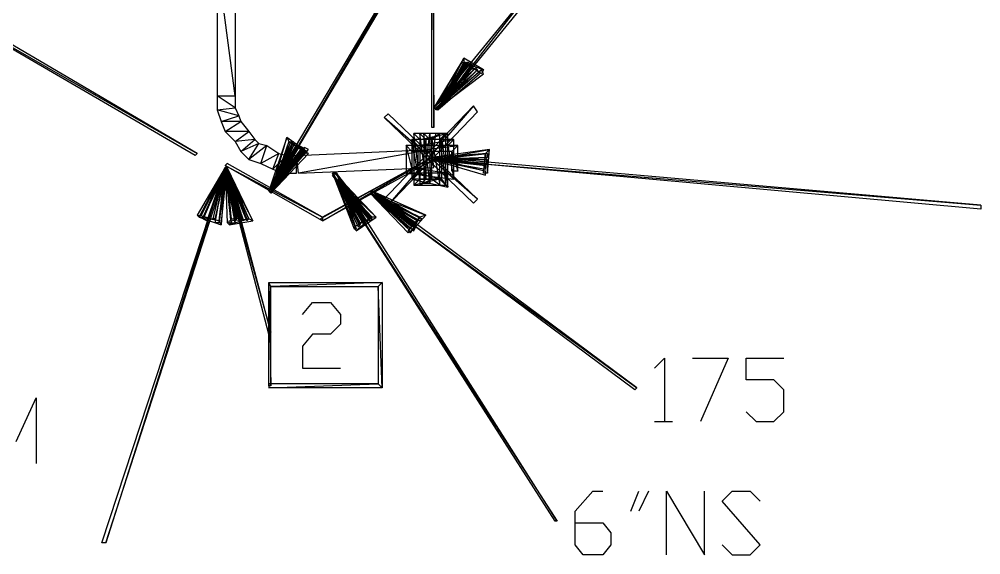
# Model space of a CAD drawing. Header units: millimetres. Extents: x 43 to 1147, y -811 to -31.
# Drawn here: x 548.6 to 606.6, y -696.8 to -664.4 of the extents above; entities that cross this region are included whole.
import ezdxf

# ---------------------------------------------------------------- set-up
doc = ezdxf.new("R2010")
doc.units = ezdxf.units.MM
doc.layers.add('EDITED_LINES', color=4, linetype='Continuous')

msp = doc.modelspace()

# ---------------------------------------------------------------- linework, layer by layer
at = {"layer": 'EDITED_LINES'}
for p, q in [((573.52, -646.24), (573.64, -670.96)), ((573.52, -646.24), (573.64, -670.96)), ((573.52, -670.96), (573.52, -646.24)), ((573.64, -670.96), (573.64, -646.24)), ((578.2, -650.32), (563.68, -674.8)), ((563.8, -674.92), (578.2, -650.32)), ((563.8, -674.92), (578.2, -650.32)), ((578.32, -650.32), (563.8, -674.92)), ((559.36, -672.52), (538.12, -660.04)), ((538, -660.28), (559.36, -672.52)), ((538, -660.28), (559.36, -672.52)), ((559.24, -672.64), (538, -660.28)), ((561.64, -669.04), (560.56, -660.76)), ((560.56, -660.76), (560.56, -669.04)), ((561.64, -669.04), (560.56, -660.76)), ((561.64, -660.76), (561.64, -669.04)), ((581.08, -660.64), (573.64, -669.76)), ((573.88, -669.88), (581.08, -660.64)), ((573.88, -669.88), (581.08, -660.64)), ((581.32, -660.76), (573.88, -669.88)), ((575.44, -666.76), (573.64, -669.76)), ((575.32, -667), (573.64, -669.76)), ((575.56, -667), (573.64, -669.76)), ((575.68, -667), (573.64, -669.76)), ((573.88, -669.88), (575.44, -666.76)), ((573.88, -669.88), (575.44, -666.76)), ((575.44, -667), (573.88, -669.88)), ((573.88, -669.88), (575.32, -667)), ((573.88, -669.88), (575.32, -667)), ((573.88, -669.88), (575.56, -667)), ((573.88, -669.88), (575.56, -667)), ((573.88, -669.88), (575.68, -667)), ((573.88, -669.88), (575.68, -667)), ((575.56, -667.12), (573.88, -669.88)), ((575.68, -667.12), (573.88, -669.88)), ((575.92, -667.12), (573.88, -669.88)), ((575.32, -667), (575.56, -667.12)), ((575.44, -666.76), (575.44, -667)), ((575.44, -666.76), (575.44, -667)), ((576.64, -667.48), (575.44, -666.76)), ((575.44, -667), (576.64, -667.48)), ((575.44, -667), (576.64, -667.48)), ((576.52, -667.72), (575.44, -667)), ((575.56, -667), (575.68, -667.12)), ((575.68, -667), (575.92, -667.12)), ((573.64, -669.76), (576.16, -667.36)), ((573.64, -669.76), (575.92, -667.36)), ((576.52, -667.48), (573.76, -669.88)), ((576.52, -667.48), (573.76, -669.88)), ((573.76, -669.76), (576.52, -667.48)), ((573.76, -669.76), (576.28, -667.48)), ((573.76, -669.88), (576.64, -667.72)), ((576.16, -667.36), (573.88, -669.88)), ((576.16, -667.36), (573.88, -669.88)), ((575.92, -667.36), (573.88, -669.88)), ((575.92, -667.36), (573.88, -669.88)), ((576.28, -667.48), (573.88, -669.88)), ((576.28, -667.48), (573.88, -669.88)), ((573.88, -669.88), (576.28, -667.48)), ((573.88, -669.88), (576.04, -667.48)), ((573.88, -669.88), (576.4, -667.72)), ((576.04, -667.48), (575.92, -667.36)), ((576.28, -667.48), (576.16, -667.36)), ((576.4, -667.72), (576.28, -667.48)), ((576.64, -667.72), (576.52, -667.48)), ((576.64, -667.48), (576.52, -667.72)), ((561.64, -669.76), (560.56, -669.04)), ((560.56, -669.04), (560.56, -669.88)), ((561.64, -669.76), (560.56, -669.04)), ((560.56, -669.04), (561.64, -669.04)), ((560.56, -669.04), (561.64, -669.04)), ((561.64, -669.04), (561.64, -669.76)), ((560.56, -669.88), (561.64, -669.76)), ((560.56, -669.88), (561.64, -669.76)), ((561.88, -670.24), (560.56, -669.88)), ((560.56, -669.88), (560.8, -670.6)), ((561.88, -670.24), (560.56, -669.88)), ((561.64, -669.76), (561.88, -670.24)), ((570.52, -675.4), (576.04, -669.64)), ((570.64, -670.36), (570.88, -670.12)), ((576.04, -669.64), (570.76, -675.76)), ((576.04, -669.64), (570.76, -675.76)), ((570.76, -675.76), (576.28, -670)), ((570.88, -670.12), (576.28, -675.28)), ((573.64, -669.76), (573.88, -669.88)), ((573.64, -669.76), (573.88, -669.88)), ((573.88, -669.88), (573.64, -669.76)), ((573.64, -669.76), (573.88, -669.88)), ((573.88, -669.88), (573.64, -669.76)), ((573.64, -669.76), (573.88, -669.88)), ((573.64, -669.76), (573.88, -669.88)), ((573.76, -669.88), (573.76, -669.76)), ((573.88, -669.88), (573.76, -669.76)), ((576.28, -670), (576.04, -669.64)), ((560.8, -670.6), (561.88, -670.24)), ((560.8, -670.6), (561.88, -670.24)), ((562, -670.6), (560.8, -670.6)), ((560.8, -670.6), (561.04, -671.2)), ((562, -670.6), (560.8, -670.6)), ((561.04, -671.2), (562, -670.6)), ((561.04, -671.2), (562, -670.6)), ((561.88, -670.24), (562, -670.6)), ((562, -670.6), (562.48, -671.2)), ((576.28, -675.28), (570.64, -670.36)), ((570.64, -670.36), (576.04, -675.52)), ((576.28, -675.28), (570.64, -670.36)), ((562.48, -671.2), (561.04, -671.2)), ((561.04, -671.2), (561.64, -671.8)), ((562.48, -671.2), (561.04, -671.2)), ((561.64, -671.8), (562.48, -671.2)), ((561.64, -671.8), (562.48, -671.2)), ((562.48, -671.2), (562.84, -671.68)), ((573.64, -670.96), (573.52, -670.96)), ((562.84, -671.68), (561.64, -671.8)), ((562.84, -671.68), (561.64, -671.8)), ((561.64, -671.8), (562, -672.4)), ((562, -672.4), (562.84, -671.68)), ((562, -672.4), (562.84, -671.68)), ((562.84, -671.68), (563.08, -671.92)), ((564.76, -671.56), (563.68, -674.8)), ((565, -671.8), (563.68, -674.8)), ((565.12, -671.8), (563.68, -674.8)), ((563.8, -674.92), (564.76, -671.56)), ((563.8, -674.92), (564.76, -671.56)), ((564.88, -671.8), (563.8, -674.92)), ((563.8, -674.92), (565, -671.8)), ((563.8, -674.92), (565, -671.8)), ((563.8, -674.92), (565.12, -671.8)), ((563.8, -674.92), (565.12, -671.8)), ((564.76, -671.56), (564.88, -671.8)), ((564.76, -671.56), (564.88, -671.8)), ((565.96, -672.4), (564.76, -671.56)), ((564.88, -671.8), (565.96, -672.4)), ((564.88, -671.8), (565.96, -672.4)), ((565.96, -672.52), (564.88, -671.8)), ((565, -671.8), (565.12, -671.92)), ((565.12, -671.8), (565.24, -671.92)), ((572.68, -673.72), (572.32, -671.68)), ((572.32, -671.68), (572.32, -674.08)), ((572.68, -673.72), (572.32, -671.68)), ((572.32, -671.68), (572.68, -672.04)), ((572.32, -671.68), (572.68, -672.04)), ((574.84, -671.68), (572.32, -671.68)), ((572.8, -674.08), (572.44, -671.32)), ((572.44, -671.32), (572.44, -674.44)), ((572.8, -674.08), (572.44, -671.32)), ((572.44, -671.32), (572.8, -671.68)), ((572.44, -671.32), (572.8, -671.68)), ((574.48, -671.32), (572.44, -671.32)), ((572.68, -672.04), (574.84, -671.68)), ((572.68, -672.04), (574.84, -671.68)), ((573.16, -674.08), (572.8, -671.32)), ((572.8, -671.32), (572.8, -674.44)), ((573.16, -674.08), (572.8, -671.32)), ((572.8, -671.32), (573.16, -671.68)), ((572.8, -671.32), (573.16, -671.68)), ((574.36, -671.32), (572.8, -671.32)), ((572.8, -671.68), (574.48, -671.32)), ((572.8, -671.68), (574.48, -671.32)), ((572.8, -671.68), (572.8, -674.08)), ((574.12, -671.68), (572.8, -671.68)), ((573.04, -674.32), (573.4, -671.32)), ((573.4, -674.32), (573.04, -671.32)), ((573.04, -671.32), (573.04, -674.32)), ((573.4, -674.32), (573.04, -671.32)), ((573.04, -671.32), (573.4, -671.68)), ((573.04, -671.32), (573.4, -671.68)), ((574, -671.32), (573.04, -671.32)), ((573.16, -671.68), (574.36, -671.32)), ((573.16, -671.68), (574.36, -671.32)), ((573.16, -671.68), (573.16, -674.08)), ((574, -671.68), (573.16, -671.68)), ((573.76, -671.32), (573.4, -671.32)), ((573.4, -671.32), (573.4, -674.32)), ((573.4, -674.32), (573.76, -671.32)), ((573.4, -671.32), (573.4, -674.32)), ((573.4, -671.68), (574, -671.32)), ((573.4, -671.68), (574, -671.32)), ((573.4, -671.68), (573.4, -674.32)), ((573.52, -671.68), (573.4, -671.68)), ((574, -671.32), (573.52, -671.68)), ((574, -671.32), (573.52, -671.68)), ((573.52, -671.68), (574, -674.44)), ((573.52, -671.68), (574, -674.44)), ((573.52, -674.08), (573.52, -671.68)), ((574, -674.44), (574, -671.32)), ((574.36, -671.32), (574, -671.68)), ((574.36, -671.32), (574, -671.68)), ((574, -671.68), (574.36, -674.44)), ((574, -671.68), (574.36, -674.44)), ((574, -674.08), (574, -671.68)), ((574.48, -671.32), (574.12, -671.68)), ((574.48, -671.32), (574.12, -671.68)), ((574.12, -671.68), (574.48, -674.56)), ((574.12, -671.68), (574.48, -674.56)), ((574.12, -674.08), (574.12, -671.68)), ((574.36, -674.44), (574.36, -671.32)), ((574.48, -674.56), (574.48, -671.32)), ((574.84, -671.68), (574.48, -672.04)), ((574.84, -671.68), (574.48, -672.04)), ((574.84, -674.08), (574.84, -671.68)), ((563.08, -671.92), (562, -672.4)), ((563.08, -671.92), (562, -672.4)), ((562, -672.4), (562.48, -672.88)), ((562.48, -672.88), (563.08, -671.92)), ((562.48, -672.88), (563.08, -671.92)), ((563.56, -672.04), (562.48, -672.88)), ((563.56, -672.04), (562.48, -672.88)), ((563.08, -671.92), (563.56, -672.04)), ((563.2, -673.12), (563.56, -672.04)), ((563.2, -673.12), (563.56, -672.04)), ((563.56, -672.04), (564.28, -672.52)), ((563.68, -674.8), (565.48, -672.04)), ((565.36, -672.04), (563.68, -674.8)), ((563.68, -674.8), (565.84, -672.16)), ((563.68, -674.8), (565.72, -672.16)), ((563.68, -674.8), (565.84, -672.4)), ((565.12, -671.92), (563.8, -674.92)), ((565.24, -671.92), (563.8, -674.92)), ((565.48, -672.04), (563.8, -674.92)), ((565.48, -672.04), (563.8, -674.92)), ((563.8, -674.92), (565.36, -672.04)), ((563.8, -674.92), (565.36, -672.04)), ((565.84, -672.16), (563.8, -674.92)), ((565.84, -672.16), (563.8, -674.92)), ((565.72, -672.16), (563.8, -674.92)), ((565.72, -672.16), (563.8, -674.92)), ((563.8, -674.92), (565.72, -672.16)), ((565.48, -672.16), (563.8, -674.92)), ((563.8, -674.92), (566.08, -672.28)), ((563.8, -674.92), (565.84, -672.28)), ((565.84, -672.4), (563.8, -674.92)), ((565.84, -672.4), (563.8, -674.92)), ((565.36, -672.04), (565.48, -672.16)), ((565.36, -672.64), (573.52, -672.28)), ((565.72, -672.16), (565.48, -672.04)), ((573.52, -672.28), (565.48, -673.72)), ((573.52, -672.28), (565.48, -673.72)), ((565.84, -672.28), (565.72, -672.16)), ((566.08, -672.28), (565.84, -672.16)), ((566.08, -672.52), (565.84, -672.4)), ((565.96, -672.4), (565.96, -672.52)), ((572.32, -673.36), (571.96, -672.04)), ((571.96, -672.04), (571.96, -673.72)), ((572.32, -673.36), (571.96, -672.04)), ((571.96, -672.04), (572.32, -672.4)), ((571.96, -672.04), (572.32, -672.4)), ((575.08, -672.04), (571.96, -672.04)), ((572.32, -672.4), (575.08, -672.04)), ((572.32, -672.4), (575.08, -672.04)), ((572.32, -672.4), (572.32, -673.36)), ((574.72, -672.4), (572.32, -672.4)), ((572.68, -672.04), (572.68, -673.72)), ((574.48, -672.04), (572.68, -672.04)), ((577, -672.28), (573.52, -672.76)), ((573.64, -673.36), (573.52, -672.28)), ((573.64, -672.88), (577, -672.28)), ((573.64, -672.88), (577, -672.28)), ((574.48, -672.04), (574.84, -674.08)), ((574.48, -672.04), (574.84, -674.08)), ((574.48, -673.72), (574.48, -672.04)), ((575.08, -672.04), (574.72, -672.4)), ((575.08, -672.04), (574.72, -672.4)), ((574.72, -672.4), (575.08, -673.6)), ((574.72, -672.4), (575.08, -673.6)), ((574.72, -673.6), (574.72, -672.4)), ((575.08, -673.6), (575.08, -672.04)), ((577, -672.28), (576.76, -672.52)), ((577, -672.28), (576.76, -672.52)), ((576.88, -673.72), (577, -672.28)), ((559.36, -672.52), (559.24, -672.64)), ((562.48, -672.88), (563.2, -673.12)), ((564.28, -672.52), (563.2, -673.12)), ((564.28, -672.52), (563.2, -673.12)), ((563.8, -674.92), (566.08, -672.52)), ((563.92, -673.48), (564.28, -672.52)), ((563.92, -673.48), (564.28, -672.52)), ((564.76, -672.64), (563.92, -673.48)), ((564.76, -672.64), (563.92, -673.48)), ((564.28, -672.52), (564.76, -672.64)), ((565.36, -672.64), (564.52, -673.72)), ((565.36, -672.64), (564.52, -673.72)), ((564.52, -673.72), (564.76, -672.64)), ((564.52, -673.72), (564.76, -672.64)), ((564.76, -672.64), (565.36, -672.64)), ((565.48, -673.72), (565.36, -672.64)), ((565.36, -673.72), (565.36, -672.64)), ((573.52, -672.76), (566.8, -676.48)), ((566.92, -676.6), (573.52, -672.76)), ((573.52, -672.76), (566.92, -676.36)), ((566.92, -676.6), (573.52, -672.76)), ((566.92, -676.6), (573.52, -672.76)), ((566.92, -676.6), (573.52, -672.76)), ((573.64, -672.88), (566.92, -676.6)), ((573.64, -672.88), (566.92, -676.6)), ((576.88, -672.52), (573.52, -672.76)), ((576.88, -672.52), (573.52, -672.76)), ((573.52, -672.88), (573.64, -672.76)), ((573.52, -672.76), (573.64, -672.88)), ((573.52, -672.88), (573.64, -672.76)), ((573.52, -672.76), (573.64, -672.88)), ((573.52, -672.88), (573.64, -672.76)), ((573.52, -672.76), (573.64, -672.88)), ((573.52, -672.88), (573.64, -672.76)), ((573.64, -672.76), (573.52, -672.88)), ((573.64, -672.76), (573.52, -672.88)), ((573.52, -672.76), (573.64, -672.88)), ((573.52, -672.76), (573.64, -672.88)), ((576.76, -673.6), (573.52, -672.88)), ((573.52, -672.88), (576.76, -673.84)), ((576.76, -673.6), (573.52, -672.88)), ((576.76, -673.6), (573.52, -672.88)), ((573.52, -672.88), (576.76, -673.84)), ((576.76, -673.6), (573.52, -672.88)), ((576.76, -673.24), (573.52, -672.88)), ((573.52, -672.88), (576.76, -673.48)), ((576.76, -673.24), (573.52, -672.88)), ((576.76, -673.12), (573.52, -672.88)), ((573.52, -672.88), (576.76, -673.24)), ((576.76, -673.12), (573.52, -672.88)), ((573.52, -672.88), (576.88, -672.88)), ((573.52, -672.88), (576.88, -672.88)), ((576.88, -673.12), (573.52, -672.88)), ((573.52, -672.88), (606.64, -675.64)), ((573.52, -672.88), (606.64, -675.64)), ((606.64, -675.88), (573.52, -672.88)), ((576.76, -672.52), (573.64, -672.88)), ((573.64, -672.88), (576.88, -672.52)), ((573.64, -672.88), (576.88, -672.52)), ((573.64, -672.88), (576.88, -672.52)), ((573.64, -672.88), (576.88, -672.52)), ((573.64, -672.76), (576.76, -673.6)), ((573.64, -672.76), (576.76, -673.6)), ((576.88, -672.76), (573.64, -672.88)), ((573.64, -672.76), (576.76, -673.24)), ((576.88, -672.76), (573.64, -672.88)), ((573.64, -672.76), (576.76, -673.12)), ((576.88, -672.88), (573.64, -672.76)), ((606.64, -675.64), (573.64, -672.76)), ((576.64, -673.72), (576.76, -672.52)), ((576.76, -672.52), (576.88, -673.72)), ((576.76, -672.52), (576.88, -673.72)), ((576.88, -672.52), (576.88, -672.76)), ((576.88, -672.52), (576.88, -672.76)), ((576.88, -672.88), (576.88, -673.12)), ((553.6, -696.04), (561.04, -673.36)), ((561.04, -673.36), (553.84, -696.04)), ((553.84, -696.04), (561.16, -673.36)), ((561.04, -673.36), (553.84, -696.04)), ((561.04, -673.36), (559.36, -676.24)), ((559.48, -676.36), (561.04, -673.36)), ((559.48, -676.36), (561.04, -673.36)), ((561.16, -673.36), (559.48, -676.36)), ((561.04, -673.36), (559.6, -676.24)), ((559.72, -676.36), (561.04, -673.36)), ((559.72, -676.36), (561.04, -673.36)), ((561.16, -673.36), (559.72, -676.36)), ((561.04, -673.36), (559.72, -676.48)), ((561.04, -673.36), (559.72, -676.48)), ((559.96, -676.6), (561.04, -673.36)), ((559.96, -676.6), (561.04, -673.36)), ((561.16, -673.36), (559.96, -676.6)), ((559.96, -676.6), (561.04, -673.36)), ((559.96, -676.6), (561.04, -673.36)), ((561.16, -673.36), (559.96, -676.6)), ((560.32, -676.48), (561.04, -673.36)), ((560.32, -676.48), (561.04, -673.36)), ((560.44, -676.72), (561.04, -673.36)), ((561.04, -673.36), (560.44, -676.48)), ((560.44, -676.48), (561.16, -673.36)), ((561.04, -673.36), (560.44, -676.48)), ((561.04, -673.36), (560.44, -676.48)), ((560.44, -676.48), (561.16, -673.36)), ((561.04, -673.36), (560.44, -676.48)), ((560.68, -676.6), (561.04, -673.36)), ((561.04, -673.36), (560.68, -676.72)), ((560.68, -676.72), (561.16, -673.36)), ((561.04, -673.36), (560.68, -676.72)), ((561.04, -673.36), (560.8, -676.84)), ((560.8, -676.84), (561.16, -673.36)), ((561.04, -673.36), (560.8, -676.84)), ((561.16, -673.12), (561.04, -673.24)), ((561.04, -673.24), (566.92, -676.36)), ((561.04, -673.24), (566.92, -676.36)), ((566.92, -676.6), (561.04, -673.24)), ((561.4, -676.72), (561.04, -673.36)), ((561.04, -673.36), (561.16, -676.72)), ((561.4, -676.72), (561.04, -673.36)), ((561.04, -673.36), (561.16, -673.36)), ((561.16, -673.36), (561.04, -673.36)), ((561.04, -673.36), (562.72, -676.6)), ((561.04, -673.36), (562.72, -676.6)), ((562.48, -676.48), (561.04, -673.36)), ((561.64, -676.72), (561.04, -673.36)), ((561.04, -673.36), (561.4, -676.72)), ((561.64, -676.72), (561.04, -673.36)), ((561.04, -673.36), (561.16, -673.36)), ((561.16, -673.36), (561.04, -673.36)), ((561.04, -673.36), (562.48, -676.48)), ((561.04, -673.36), (562.48, -676.48)), ((562.36, -676.6), (561.04, -673.36)), ((561.64, -676.48), (561.04, -673.36)), ((561.04, -673.36), (561.4, -676.48)), ((561.64, -676.48), (561.04, -673.36)), ((561.04, -673.36), (561.16, -673.36)), ((561.16, -673.36), (561.04, -673.36)), ((561.04, -673.36), (562.36, -676.48)), ((561.04, -673.36), (562.36, -676.48)), ((562.12, -676.6), (561.04, -673.36)), ((561.76, -676.48), (561.04, -673.36)), ((561.04, -673.36), (561.64, -676.48)), ((561.76, -676.48), (561.04, -673.36)), ((561.04, -673.36), (561.16, -673.36)), ((561.16, -673.36), (561.04, -673.36)), ((561.04, -673.36), (562.12, -676.48)), ((561.04, -673.36), (562.12, -676.48)), ((562, -676.48), (561.04, -673.36)), ((561.16, -673.36), (561.04, -673.36)), ((561.04, -673.36), (563.8, -683.32)), ((561.04, -673.36), (563.8, -683.32)), ((563.68, -683.44), (561.04, -673.36)), ((561.04, -673.36), (561.16, -673.36)), ((561.16, -673.36), (561.04, -673.36)), ((561.04, -673.36), (561.16, -673.36)), ((561.16, -673.36), (561.04, -673.36)), ((561.04, -673.36), (561.16, -673.36)), ((561.16, -673.36), (561.04, -673.36)), ((561.04, -673.36), (561.16, -673.36)), ((561.16, -673.36), (561.04, -673.36)), ((561.16, -673.36), (561.04, -673.36)), ((566.92, -676.36), (561.16, -673.12)), ((561.16, -673.36), (561.4, -676.72)), ((562.72, -676.6), (561.16, -673.36)), ((561.16, -673.36), (561.64, -676.72)), ((562.48, -676.48), (561.16, -673.36)), ((561.16, -673.36), (561.64, -676.48)), ((562.36, -676.48), (561.16, -673.36)), ((561.16, -673.36), (561.76, -676.48)), ((562.12, -676.48), (561.16, -673.36)), ((563.8, -683.32), (561.16, -673.36)), ((563.2, -673.12), (563.92, -673.48)), ((563.92, -673.48), (564.52, -673.72)), ((565.48, -673.72), (573.64, -673.36)), ((571.96, -673.72), (572.32, -673.36)), ((571.96, -673.72), (572.32, -673.36)), ((572.32, -673.36), (574.48, -673.72)), ((575.08, -673.6), (574.72, -673.6)), ((576.76, -673.24), (576.76, -673.12)), ((576.76, -673.48), (576.76, -673.24)), ((576.76, -673.84), (576.76, -673.6)), ((576.76, -673.84), (576.76, -673.6)), ((564.52, -673.72), (565.36, -673.72)), ((568.96, -677.08), (567.52, -673.72)), ((567.52, -673.72), (568.84, -677.08)), ((568.96, -677.08), (567.52, -673.72)), ((567.52, -673.72), (567.76, -673.72)), ((567.64, -673.72), (567.52, -673.84)), ((569.2, -676.84), (567.52, -673.72)), ((567.52, -673.72), (569.08, -676.96)), ((569.2, -676.84), (567.52, -673.72)), ((567.52, -673.72), (567.76, -673.72)), ((567.76, -673.72), (567.52, -673.84)), ((569.44, -676.84), (567.52, -673.72)), ((567.52, -673.72), (569.2, -676.96)), ((569.44, -676.84), (567.52, -673.72)), ((567.52, -673.72), (567.76, -673.72)), ((567.76, -673.72), (567.52, -673.84)), ((569.44, -676.6), (567.52, -673.72)), ((567.52, -673.72), (569.2, -676.72)), ((569.44, -676.6), (567.52, -673.72)), ((567.52, -673.72), (567.76, -673.72)), ((567.76, -673.72), (567.52, -673.84)), ((567.76, -673.72), (567.52, -673.72)), ((567.52, -673.72), (581.08, -694.72)), ((567.52, -673.72), (581.08, -694.72)), ((580.96, -694.72), (567.52, -673.72)), ((567.52, -673.84), (570.16, -676.36)), ((567.52, -673.84), (570.16, -676.36)), ((569.92, -676.36), (567.52, -673.84)), ((567.52, -673.84), (569.92, -676.48)), ((567.52, -673.84), (569.92, -676.48)), ((569.8, -676.6), (567.52, -673.84)), ((567.52, -673.84), (569.92, -676.48)), ((567.52, -673.84), (569.92, -676.48)), ((569.8, -676.6), (567.52, -673.84)), ((567.52, -673.84), (569.8, -676.48)), ((567.52, -673.84), (569.8, -676.48)), ((569.56, -676.6), (567.52, -673.84)), ((570.16, -676.36), (567.64, -673.72)), ((567.76, -673.72), (568.96, -677.08)), ((567.76, -673.72), (569.2, -676.84)), ((569.92, -676.48), (567.76, -673.72)), ((567.76, -673.72), (569.44, -676.84)), ((569.92, -676.48), (567.76, -673.72)), ((567.76, -673.72), (569.44, -676.6)), ((569.8, -676.48), (567.76, -673.72)), ((581.08, -694.72), (567.76, -673.72)), ((574.48, -673.72), (571.96, -673.72)), ((571.96, -673.72), (574.84, -674.08)), ((574.48, -673.72), (571.96, -673.72)), ((572.32, -674.08), (572.68, -673.72)), ((572.32, -674.08), (572.68, -673.72)), ((574.12, -674.08), (572.32, -674.08)), ((572.32, -674.08), (574.48, -674.56)), ((574.12, -674.08), (572.32, -674.08)), ((574, -674.08), (572.44, -674.44)), ((574, -674.08), (572.44, -674.44)), ((572.44, -674.44), (572.8, -674.08)), ((572.44, -674.44), (572.8, -674.08)), ((572.68, -673.72), (574.12, -674.08)), ((573.52, -674.08), (572.8, -674.44)), ((573.52, -674.08), (572.8, -674.44)), ((572.8, -674.44), (573.16, -674.08)), ((572.8, -674.44), (573.16, -674.08)), ((572.8, -674.08), (574, -674.08)), ((573.16, -674.08), (573.52, -674.08)), ((574, -674.44), (573.52, -674.08)), ((574, -674.44), (573.52, -674.08)), ((574.36, -674.44), (574, -674.08)), ((574.36, -674.44), (574, -674.08)), ((574.48, -674.56), (574.12, -674.08)), ((574.48, -674.56), (574.12, -674.08)), ((574.84, -674.08), (574.48, -673.72)), ((574.84, -674.08), (574.48, -673.72)), ((576.88, -673.72), (576.64, -673.72)), ((572.44, -674.44), (574.36, -674.44)), ((572.8, -674.44), (574, -674.44)), ((573.4, -674.32), (573.04, -674.32)), ((573.04, -674.32), (573.4, -674.32)), ((563.8, -674.92), (563.68, -674.8)), ((563.68, -674.8), (563.8, -674.92)), ((563.8, -674.92), (563.68, -674.8)), ((563.68, -674.8), (563.8, -674.92)), ((563.8, -674.92), (563.68, -674.8)), ((563.68, -674.8), (563.8, -674.92)), ((563.8, -674.92), (563.68, -674.8)), ((563.68, -674.8), (563.8, -674.92)), ((563.68, -674.8), (563.8, -674.92)), ((569.8, -674.92), (569.92, -674.8)), ((569.92, -674.8), (569.8, -674.92)), ((569.8, -674.92), (569.92, -674.8)), ((569.92, -674.8), (569.8, -674.92)), ((569.8, -674.92), (569.92, -674.8)), ((569.92, -674.8), (569.8, -674.92)), ((569.8, -674.92), (569.92, -674.8)), ((569.92, -674.8), (569.8, -674.92)), ((569.92, -674.8), (569.8, -674.92)), ((572.2, -677.2), (569.8, -674.92)), ((569.8, -674.92), (572.08, -677.32)), ((572.2, -677.2), (569.8, -674.92)), ((569.8, -674.92), (573.16, -676.24)), ((569.8, -674.92), (573.16, -676.24)), ((572.8, -676.36), (569.8, -674.92)), ((572.32, -676.96), (569.8, -674.92)), ((569.8, -674.92), (572.2, -677.08)), ((572.32, -676.96), (569.8, -674.92)), ((569.8, -674.92), (572.92, -676.48)), ((569.8, -674.92), (572.92, -676.48)), ((572.8, -676.6), (569.8, -674.92)), ((572.56, -676.96), (569.8, -674.92)), ((569.8, -674.92), (572.44, -677.2)), ((572.56, -676.96), (569.8, -674.92)), ((569.8, -674.92), (572.92, -676.48)), ((569.8, -674.92), (572.92, -676.48)), ((572.8, -676.6), (569.8, -674.92)), ((572.56, -676.84), (569.8, -674.92)), ((569.8, -674.92), (572.44, -676.96)), ((572.56, -676.84), (569.8, -674.92)), ((569.8, -674.92), (572.68, -676.6)), ((569.8, -674.92), (572.68, -676.6)), ((572.56, -676.72), (569.8, -674.92)), ((569.8, -674.92), (585.88, -686.68)), ((569.8, -674.92), (585.88, -686.68)), ((585.76, -686.8), (569.8, -674.92)), ((569.92, -674.8), (572.2, -677.2)), ((573.16, -676.24), (569.92, -674.8)), ((569.92, -674.8), (572.32, -676.96)), ((572.92, -676.48), (569.92, -674.8)), ((569.92, -674.8), (572.56, -676.96)), ((572.92, -676.48), (569.92, -674.8)), ((569.92, -674.8), (572.56, -676.84)), ((572.68, -676.6), (569.92, -674.8)), ((585.88, -686.68), (569.92, -674.8)), ((576.04, -675.52), (576.28, -675.28)), ((570.76, -675.76), (570.52, -675.4)), ((606.64, -675.64), (606.64, -675.88)), ((559.36, -676.24), (559.48, -676.36)), ((559.48, -676.36), (559.48, -676.24)), ((559.48, -676.24), (560.68, -676.6)), ((560.68, -676.6), (559.48, -676.36)), ((559.48, -676.36), (560.8, -676.84)), ((560.68, -676.6), (559.48, -676.36)), ((559.6, -676.24), (559.72, -676.36)), ((559.72, -676.48), (559.96, -676.6)), ((559.72, -676.48), (559.96, -676.6)), ((560.44, -676.48), (560.32, -676.48)), ((560.44, -676.48), (560.32, -676.48)), ((562.48, -676.48), (561.28, -676.84)), ((562.48, -676.48), (561.28, -676.84)), ((561.28, -676.6), (562.48, -676.48)), ((561.4, -676.48), (561.64, -676.48)), ((561.64, -676.48), (561.76, -676.48)), ((562.12, -676.48), (562, -676.48)), ((562.36, -676.48), (562.12, -676.6)), ((562.48, -676.48), (562.36, -676.6)), ((562.72, -676.6), (562.48, -676.48)), ((562.72, -676.6), (562.48, -676.48)), ((566.8, -676.48), (566.92, -676.6)), ((566.92, -676.36), (566.92, -676.6)), ((566.92, -676.36), (566.92, -676.6)), ((568.84, -676.96), (569.92, -676.36)), ((569.92, -676.36), (568.96, -677.2)), ((568.96, -677.2), (570.16, -676.36)), ((569.92, -676.36), (568.96, -677.2)), ((569.8, -676.48), (569.56, -676.6)), ((569.92, -676.48), (569.8, -676.6)), ((569.92, -676.48), (569.8, -676.6)), ((570.16, -676.36), (569.92, -676.36)), ((570.16, -676.36), (569.92, -676.36)), ((572.08, -677.2), (572.8, -676.36)), ((572.2, -677.32), (573.16, -676.24)), ((572.8, -676.36), (572.2, -677.32)), ((572.8, -676.36), (572.2, -677.32)), ((573.16, -676.24), (572.8, -676.36)), ((573.16, -676.24), (572.8, -676.36)), ((572.92, -676.48), (572.8, -676.6)), ((572.92, -676.48), (572.8, -676.6)), ((560.68, -676.72), (560.44, -676.72)), ((560.8, -676.84), (560.68, -676.6)), ((560.8, -676.84), (560.68, -676.6)), ((561.16, -676.72), (561.4, -676.72)), ((561.28, -676.84), (562.72, -676.6)), ((561.28, -676.84), (561.28, -676.6)), ((561.4, -676.72), (561.64, -676.72)), ((568.96, -677.2), (568.84, -676.96)), ((568.84, -677.08), (568.96, -677.08)), ((569.08, -676.96), (569.2, -676.84)), ((569.2, -676.72), (569.44, -676.6)), ((569.2, -676.96), (569.44, -676.84)), ((572.2, -677.08), (572.32, -676.96)), ((572.44, -676.96), (572.56, -676.84)), ((572.44, -677.2), (572.56, -676.96)), ((572.68, -676.6), (572.56, -676.72)), ((572.08, -677.32), (572.2, -677.2)), ((572.2, -677.32), (572.08, -677.2)), ((563.8, -680.56), (563.68, -680.32)), ((563.68, -680.32), (570.52, -680.32)), ((563.8, -680.56), (563.68, -680.32)), ((563.68, -680.32), (563.8, -686.56)), ((563.68, -680.32), (563.8, -686.56)), ((563.68, -686.56), (563.68, -680.32)), ((570.52, -680.32), (563.8, -680.56)), ((570.52, -680.32), (563.8, -680.56)), ((563.8, -680.56), (570.28, -680.56)), ((563.8, -686.56), (563.8, -680.56)), ((570.28, -680.56), (570.52, -680.32)), ((570.28, -680.56), (570.52, -680.32)), ((570.52, -686.68), (570.28, -680.56)), ((570.28, -680.56), (570.28, -686.44)), ((570.52, -686.68), (570.28, -680.56)), ((570.52, -680.32), (570.52, -686.68)), ((565.72, -682.24), (566.32, -681.52)), ((566.32, -681.52), (567.4, -681.52)), ((567.4, -681.52), (568, -682.24)), ((568, -682.24), (568, -682.84)), ((568, -682.84), (567.4, -683.44)), ((563.8, -683.32), (563.68, -683.44)), ((566.32, -683.44), (565.72, -684.16)), ((567.4, -683.44), (566.32, -683.44)), ((565.72, -684.16), (565.72, -685.48)), ((586.96, -685.48), (587.56, -684.88)), ((587.56, -684.88), (587.56, -688.72)), ((589.24, -684.88), (591.4, -684.88)), ((591.4, -684.88), (589.72, -688.72)), ((592.48, -686.2), (592.48, -684.88)), ((592.48, -684.88), (594.76, -684.88)), ((565.72, -685.48), (568, -685.48)), ((594.16, -686.2), (592.48, -686.2)), ((594.76, -686.8), (594.16, -686.2)), ((563.68, -686.44), (563.68, -686.68)), ((563.68, -686.68), (570.28, -686.44)), ((570.28, -686.44), (563.68, -686.44)), ((563.68, -686.68), (570.28, -686.44)), ((563.8, -686.56), (563.68, -686.56)), ((570.52, -686.68), (563.68, -686.68)), ((570.28, -686.44), (570.52, -686.68)), ((570.28, -686.44), (570.52, -686.68)), ((585.88, -686.68), (585.76, -686.8)), ((594.76, -688.12), (594.76, -686.8)), ((548.44, -689.92), (549.64, -687.28)), ((549.64, -687.28), (549.64, -691.24)), ((592.48, -688.12), (593.08, -688.72)), ((594.16, -688.72), (594.76, -688.12)), ((586.96, -688.72), (588.04, -688.72)), ((593.08, -688.72), (594.16, -688.72)), ((582.16, -694.12), (583.24, -692.92)), ((583.24, -692.92), (583.84, -692.92)), ((585.52, -694.12), (586, -692.92)), ((586.6, -692.92), (586, -694.12)), ((587.68, -696.76), (587.68, -692.92)), ((587.68, -692.92), (589.96, -696.76)), ((589.96, -696.76), (589.96, -692.92)), ((591.04, -693.52), (591.64, -692.92)), ((591.64, -692.92), (592.72, -692.92)), ((592.72, -692.92), (593.32, -693.52)), ((593.32, -696.16), (591.04, -693.52)), ((582.16, -696.16), (582.16, -694.12)), ((581.08, -694.72), (580.96, -694.72)), ((582.16, -694.84), (583.84, -694.84)), ((583.84, -694.84), (584.32, -695.44)), ((584.32, -695.44), (584.32, -696.16)), ((553.84, -696.04), (553.6, -696.04)), ((582.64, -696.76), (582.16, -696.16)), ((584.32, -696.16), (583.84, -696.76)), ((591.04, -696.16), (591.64, -696.76)), ((592.72, -696.76), (593.32, -696.16)), ((583.84, -696.76), (582.64, -696.76)), ((591.64, -696.76), (592.72, -696.76))]:
    msp.add_line(p, q, dxfattribs=at)

doc.saveas('drawing.dxf')
